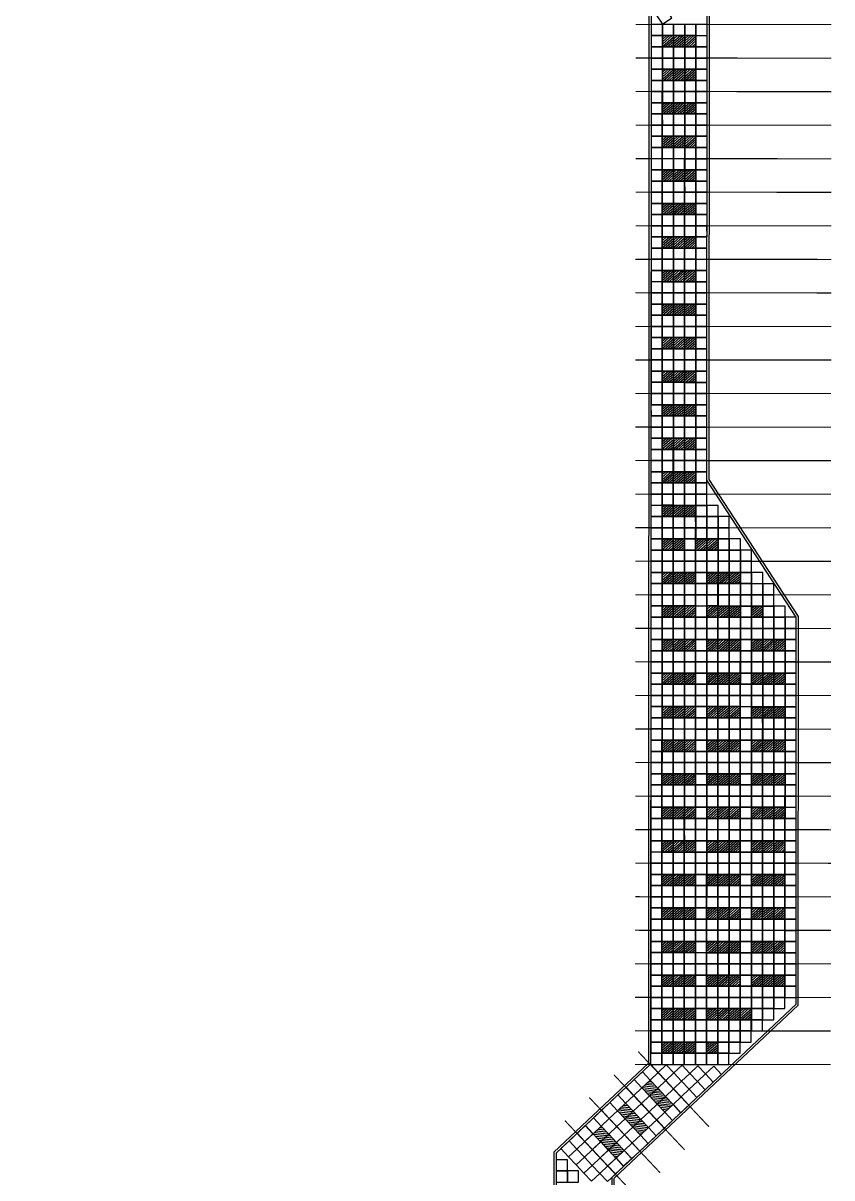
# Model space of a CAD drawing. Extents: x 833816 to 4746262, y -3629782 to -1973088.
# Drawn here: x 1983031 to 2019189, y -2590712 to -2539079 of the extents above; entities that cross this region are included whole.
import ezdxf

# ---------------------------------------------------------------- set-up
doc = ezdxf.new("R2010")
doc.units = 0
doc.header["$LTSCALE"] = 1000
doc.header["$MEASUREMENT"] = 0
doc.layers.add('W-FLOAT_BOWL浮筒', color=253, linetype='Continuous')

# ---------------------------------------------------------------- blocks, each defined once
blk = doc.blocks.new('浮筒')
at = {"layer": 'W-FLOAT_BOWL浮筒'}
blk.add_lwpolyline([(-230, -268), (268, -230), (230, 268), (-268, 230)], close=True, dxfattribs=at)
blk = doc.blocks.new('*U192')
at = {"color": 2, "const_width": 50}
blk.add_lwpolyline([(-4375, 0), (4375, 0)], dxfattribs=at)
blk = doc.blocks.new('*U193')
at = {"color": 0, "linetype": 'ByBlock', "lineweight": -2, "transparency": 16777216}
for p in [(0, 0), (0, -1500), (0, -3000), (0, -4500), (0, -6000), (0, -7500), (0, -9000), (0, -10500), (0, -12000), (0, -13500), (0, -15000), (0, -16500), (0, -18000), (0, -19500), (0, -21000), (0, -22500), (0, -24000), (0, -25500), (0, -27000), (0, -28500), (0, -30000), (0, -31500), (0, -33000), (0, -34500), (0, -36000), (0, -37500), (0, -39000), (0, -40500), (0, -42000), (0, -43500), (0, -45000), (0, -46500)]:
    blk.add_blockref('*U192', p, dxfattribs=at)
blk = doc.blocks.new('空格子')
at = {"layer": 'W-FLOAT_BOWL浮筒'}
h = blk.add_hatch(dxfattribs=at)
h.set_pattern_fill('ANSI31', color=256, scale=50)
h.set_pattern_definition([(45, (0, 0), (-56.127, 56.127), [])])
h.paths.add_polyline_path([(219, 263), (-280, 225), (-242, -274), (256, -236)])
blk.add_lwpolyline([(-242, -274), (256, -236), (219, 263), (-280, 225)], close=True, dxfattribs=at)
blk = doc.blocks.new('*U188')
at = {"color": 2, "const_width": 50}
blk.add_lwpolyline([(-2309, 0), (2309, 0)], dxfattribs=at)
blk = doc.blocks.new('*U189')
at = {"color": 0, "linetype": 'ByBlock', "lineweight": -2, "transparency": 16777216}
for p in [(0, 0), (0, -1500), (0, -3000), (0, -4500)]:
    blk.add_blockref('*U188', p, dxfattribs=at)

msp = doc.modelspace()

# ---------------------------------------------------------------- linework, layer by layer
at = {"color": 5}
for points in [[(2011010.4, -2538408.2), (2010986.1, -2585582.8), (2006762.3, -2589558.6), (2006760.6, -2628329.1), (1995564.9, -2655212.7), (1997554.1, -2675761.1), (1983030.9, -2685977.6), (1992105.5, -2698905.5), (1997215, -2695313.4), (2011153.2, -2695313.4), (2011153.2, -2692613.4), (1998319, -2692613.4), (1991699.9, -2683180.5), (2000394.2, -2677064.4), (1998323.4, -2655611.8), (2009461, -2628923.9), (2009462.2, -2590725.1), (2017687.4, -2582983.1), (2017696.4, -2565614), (2013699.6, -2559492.3), (2013710.8, -2537581.6)], [(2011053.2, -2692713.4), (1998267, -2692713.4), (1991560.7, -2683156.1), (2000289.1, -2677016.1), (1998221.5, -2655596.5), (2009361, -2628903.8), (2009362.2, -2590681.9), (2017587.5, -2582939.8), (2017596.4, -2565643.7), (2013599.5, -2559522.1), (2013610.8, -2537612.3)], [(2011110.4, -2538377.6), (2011086.1, -2585626.1), (2006862.3, -2589601.8), (2006860.6, -2628349.1), (1995666.8, -2655228), (1997659.3, -2675809.4), (1983170.1, -2686001.9), (1992129.9, -2698766.2), (1997183.3, -2695213.4), (2011053.2, -2695213.4), (2011053.2, -2692713.4)]]:
    msp.add_lwpolyline(points, dxfattribs=at)

# ---------------------------------------------------------------- block references
for name, p, rotation in [('*U193', (2014788.8, -2539142.4), 359.9704622717815), ('空格子', (2011871.9, -2539886.1), 355.6428745828316), ('空格子', (2012371.9, -2539886.3), 355.6428745828316), ('空格子', (2012871.9, -2539886.6), 355.6428745828316), ('空格子', (2011871.1, -2541386.1), 355.6428745828316), ('空格子', (2012371.1, -2541386.3), 355.6428745828316), ('空格子', (2012871.1, -2541386.6), 355.6428745828316), ('空格子', (2011870.3, -2542886.1), 355.6428745828316), ('空格子', (2012370.3, -2542886.3), 355.6428745828316), ('空格子', (2012870.3, -2542886.6), 355.6428745828316), ('空格子', (2011869.6, -2544386.1), 355.6428745828316), ('空格子', (2012369.6, -2544386.3), 355.6428745828316), ('空格子', (2012869.6, -2544386.6), 355.6428745828316), ('空格子', (2011868.8, -2545886.1), 355.6428745828316), ('空格子', (2012368.8, -2545886.3), 355.6428745828316), ('空格子', (2012868.8, -2545886.6), 355.6428745828316), ('空格子', (2011868, -2547386.1), 355.6428745828316), ('空格子', (2012368, -2547386.3), 355.6428745828316), ('空格子', (2012868, -2547386.6), 355.6428745828316), ('空格子', (2011867.2, -2548886.1), 355.6428745828316), ('空格子', (2012367.2, -2548886.3), 355.6428745828316), ('空格子', (2012867.2, -2548886.6), 355.6428745828316), ('空格子', (2011866.5, -2550386.1), 355.6428745828316), ('空格子', (2012366.5, -2550386.3), 355.6428745828316), ('空格子', (2012866.5, -2550386.6), 355.6428745828316), ('空格子', (2011865.7, -2551886.1), 355.6428745828316), ('空格子', (2012365.7, -2551886.3), 355.6428745828316), ('空格子', (2012865.7, -2551886.6), 355.6428745828316), ('空格子', (2011864.9, -2553386.1), 355.6428745828316), ('空格子', (2012364.9, -2553386.3), 355.6428745828316), ('空格子', (2012864.9, -2553386.6), 355.6428745828316), ('空格子', (2011864.1, -2554886.1), 355.6428745828316), ('空格子', (2012364.1, -2554886.3), 355.6428745828316), ('空格子', (2012864.1, -2554886.6), 355.6428745828316), ('空格子', (2011863.4, -2556386.1), 355.6428745828316), ('空格子', (2012363.4, -2556386.3), 355.6428745828316), ('空格子', (2012863.4, -2556386.6), 355.6428745828316), ('空格子', (2011862.6, -2557886.1), 355.6428745828316), ('空格子', (2012362.6, -2557886.3), 355.6428745828316), ('空格子', (2012862.6, -2557886.6), 355.6428745828316), ('空格子', (2011861.8, -2559386.1), 355.6428745828316), ('空格子', (2012361.8, -2559386.3), 355.6428745828316), ('空格子', (2012861.8, -2559386.6), 355.6428745828316), ('空格子', (2011861, -2560886.1), 355.6428745828316), ('空格子', (2012361, -2560886.3), 355.6428745828316), ('空格子', (2012861, -2560886.6), 355.6428745828316), ('空格子', (2011860.3, -2562386.1), 355.6428745828317), ('空格子', (2012360.3, -2562386.3), 355.6428745828317), ('空格子', (2013360.3, -2562386.8), 355.6428745828317), ('空格子', (2013860.3, -2562387.1), 355.6428745828317), ('空格子', (2011859.5, -2563886.1), 355.6428745828317), ('空格子', (2012359.5, -2563886.3), 355.6428745828317), ('空格子', (2012859.5, -2563886.6), 355.6428745828317), ('空格子', (2013859.5, -2563887.1), 355.6428745828317), ('空格子', (2014359.5, -2563887.4), 355.6428745828317), ('空格子', (2014859.5, -2563887.6), 355.6428745828317), ('空格子', (2011858.7, -2565386.1), 355.6428745828317), ('空格子', (2012358.7, -2565386.3), 355.6428745828317), ('空格子', (2012858.7, -2565386.6), 355.6428745828317), ('空格子', (2013858.7, -2565387.1), 355.6428745828317), ('空格子', (2014358.7, -2565387.4), 355.6428745828317), ('空格子', (2014858.7, -2565387.6), 355.6428745828317), ('空格子', (2015858.7, -2565388.1), 355.6428745828317), ('空格子', (2011858, -2566886.1), 355.6428745828317), ('空格子', (2012358, -2566886.3), 355.6428745828317), ('空格子', (2012858, -2566886.6), 355.6428745828317), ('空格子', (2013858, -2566887.1), 355.6428745828317), ('空格子', (2014358, -2566887.4), 355.6428745828317), ('空格子', (2014858, -2566887.6), 355.6428745828317), ('空格子', (2015858, -2566888.1), 355.6428745828317), ('空格子', (2016358, -2566888.4), 355.6428745828317), ('空格子', (2016858, -2566888.6), 355.6428745828317), ('空格子', (2011857.2, -2568386.1), 355.6428745828317), ('空格子', (2012357.2, -2568386.3), 355.6428745828317), ('空格子', (2012857.2, -2568386.6), 355.6428745828317), ('空格子', (2013857.2, -2568387.1), 355.6428745828317), ('空格子', (2014357.2, -2568387.4), 355.6428745828317), ('空格子', (2014857.2, -2568387.6), 355.6428745828317), ('空格子', (2015857.2, -2568388.1), 355.6428745828317), ('空格子', (2016357.2, -2568388.4), 355.6428745828317), ('空格子', (2016857.2, -2568388.6), 355.6428745828317), ('空格子', (2011856.4, -2569886.1), 355.6428745828317), ('空格子', (2012356.4, -2569886.3), 355.6428745828317), ('空格子', (2012856.4, -2569886.6), 355.6428745828317), ('空格子', (2013856.4, -2569887.1), 355.6428745828317), ('空格子', (2014356.4, -2569887.3), 355.6428745828317), ('空格子', (2014856.4, -2569887.6), 355.6428745828317), ('空格子', (2015856.4, -2569888.1), 355.6428745828317), ('空格子', (2016356.4, -2569888.4), 355.6428745828317), ('空格子', (2016856.4, -2569888.6), 355.6428745828317), ('空格子', (2011855.6, -2571386.1), 355.6428745828317), ('空格子', (2012355.6, -2571386.3), 355.6428745828317), ('空格子', (2012855.6, -2571386.6), 355.6428745828317), ('空格子', (2013855.6, -2571387.1), 355.6428745828317), ('空格子', (2014355.6, -2571387.3), 355.6428745828317), ('空格子', (2014855.6, -2571387.6), 355.6428745828317), ('空格子', (2015855.6, -2571388.1), 355.6428745828317), ('空格子', (2016355.6, -2571388.4), 355.6428745828317), ('空格子', (2016855.6, -2571388.6), 355.6428745828317), ('空格子', (2011854.9, -2572886.1), 355.6428745828317), ('空格子', (2012354.9, -2572886.3), 355.6428745828317), ('空格子', (2012854.9, -2572886.6), 355.6428745828317), ('空格子', (2013854.9, -2572887.1), 355.6428745828317), ('空格子', (2014354.9, -2572887.3), 355.6428745828317), ('空格子', (2014854.9, -2572887.6), 355.6428745828317), ('空格子', (2015854.9, -2572888.1), 355.6428745828317), ('空格子', (2016354.9, -2572888.4), 355.6428745828317), ('空格子', (2016854.9, -2572888.6), 355.6428745828317), ('空格子', (2011854.1, -2574386.1), 355.6428745828317), ('空格子', (2012354.1, -2574386.3), 355.6428745828317), ('空格子', (2012854.1, -2574386.6), 355.6428745828317), ('空格子', (2013854.1, -2574387.1), 355.6428745828317), ('空格子', (2014354.1, -2574387.3), 355.6428745828317), ('空格子', (2014854.1, -2574387.6), 355.6428745828317), ('空格子', (2015854.1, -2574388.1), 355.6428745828317), ('空格子', (2016354.1, -2574388.4), 355.6428745828317), ('空格子', (2016854.1, -2574388.6), 355.6428745828317), ('空格子', (2011853.3, -2575886.1), 355.6428745828317), ('空格子', (2012353.3, -2575886.3), 355.6428745828317), ('空格子', (2012853.3, -2575886.6), 355.6428745828317), ('空格子', (2013853.3, -2575887.1), 355.6428745828317), ('空格子', (2014353.3, -2575887.3), 355.6428745828317), ('空格子', (2014853.3, -2575887.6), 355.6428745828317), ('空格子', (2015853.3, -2575888.1), 355.6428745828317), ('空格子', (2016353.3, -2575888.4), 355.6428745828317), ('空格子', (2016853.3, -2575888.6), 355.6428745828317), ('空格子', (2011852.5, -2577386.1), 355.6428745828317), ('空格子', (2012352.5, -2577386.3), 355.6428745828317), ('空格子', (2012852.5, -2577386.6), 355.6428745828317), ('空格子', (2013852.5, -2577387.1), 355.6428745828317), ('空格子', (2014352.5, -2577387.3), 355.6428745828317), ('空格子', (2014852.5, -2577387.6), 355.6428745828317), ('空格子', (2015852.5, -2577388.1), 355.6428745828317), ('空格子', (2016352.5, -2577388.4), 355.6428745828317), ('空格子', (2016852.5, -2577388.6), 355.6428745828317), ('空格子', (2011851.8, -2578886.1), 355.6428745828317), ('空格子', (2012351.8, -2578886.3), 355.6428745828317), ('空格子', (2012851.8, -2578886.6), 355.6428745828317), ('空格子', (2013851.8, -2578887.1), 355.6428745828317), ('空格子', (2014351.8, -2578887.3), 355.6428745828317), ('空格子', (2014851.8, -2578887.6), 355.6428745828317), ('空格子', (2015851.8, -2578888.1), 355.6428745828317), ('空格子', (2016351.8, -2578888.4), 355.6428745828317), ('空格子', (2016851.8, -2578888.6), 355.6428745828317), ('空格子', (2011851, -2580386.1), 355.6428745828317), ('空格子', (2012351, -2580386.3), 355.6428745828317), ('空格子', (2012851, -2580386.6), 355.6428745828317), ('空格子', (2013851, -2580387.1), 355.6428745828317), ('空格子', (2014351, -2580387.3), 355.6428745828317), ('空格子', (2014851, -2580387.6), 355.6428745828317), ('空格子', (2015851, -2580388.1), 355.6428745828317), ('空格子', (2016351, -2580388.4), 355.6428745828317), ('空格子', (2016851, -2580388.6), 355.6428745828317), ('空格子', (2011850.2, -2581886.1), 355.6428745828317), ('空格子', (2012350.2, -2581886.3), 355.6428745828317), ('空格子', (2012850.2, -2581886.6), 355.6428745828317), ('空格子', (2013850.2, -2581887.1), 355.6428745828317), ('空格子', (2014350.2, -2581887.3), 355.6428745828317), ('空格子', (2014850.2, -2581887.6), 355.6428745828317), ('空格子', (2015850.2, -2581888.1), 355.6428745828317), ('空格子', (2016350.2, -2581888.4), 355.6428745828317), ('空格子', (2016850.2, -2581888.6), 355.6428745828317), ('空格子', (2011849.4, -2583386.3), 355.6428745828316), ('空格子', (2012349.4, -2583386.6), 355.6428745828316), ('空格子', (2012849.4, -2583386.8), 355.6428745828316), ('空格子', (2013849.4, -2583386.8), 355.6428745828316), ('空格子', (2014349.4, -2583387.1), 355.6428745828316), ('空格子', (2014849.5, -2583383.3), 355.6428745828316), ('空格子', (2015349.4, -2583387.9), 355.6428745828316), ('空格子', (2011848.7, -2584886.1), 355.6428745828317), ('空格子', (2012348.7, -2584886.3), 355.6428745828316), ('空格子', (2012848.7, -2584886.6), 355.6428745828316), ('空格子', (2013848.7, -2584887.1), 355.6428745828317), ('*U189', (2012112.4, -2586746.8), 313.2668024039084), ('空格子', (2011058.4, -2586698.9), 308.9392147150865), ('空格子', (2011401.1, -2587062.9), 308.9392147150865), ('空格子', (2011743.8, -2587427), 308.9392147150865), ('空格子', (2009966.2, -2587727), 308.9392147150865), ('空格子', (2010308.9, -2588091), 308.9392147150865), ('空格子', (2010651.6, -2588455.1), 308.9392147150865), ('空格子', (2008873.9, -2588755.1), 308.9392147150865), ('空格子', (2009216.6, -2589119.1), 308.9392147150865), ('空格子', (2009559.3, -2589483.2), 308.9392147150865)]:
    msp.add_blockref(name, p, dxfattribs=dict(rotation=rotation))
at = {"layer": 'W-FLOAT_BOWL浮筒'}
for p, rotation in [((2011683.9, -2538779.4), 29.74019122836926), ((2011359.9, -2539390.5), 355.6428745829285), ((2011859.9, -2539390.7), 355.6428745829285), ((2012359.9, -2539391), 355.6428745829285), ((2012859.9, -2539391.3), 355.6428745829285), ((2013359.9, -2539391.5), 355.6428745829285), ((2011359.7, -2539890.5), 355.6428745829285), ((2013359.7, -2539891.5), 355.6428745829285), ((2011359.4, -2540390.5), 355.6428745829285), ((2011859.4, -2540390.7), 355.6428745829285), ((2012359.4, -2540391), 355.6428745829285), ((2012859.4, -2540391.3), 355.6428745829285), ((2013359.4, -2540391.5), 355.6428745829285), ((2011359.1, -2540890.5), 355.6428745829285), ((2011859.1, -2540890.7), 355.6428745829285), ((2012359.1, -2540891), 355.6428745829285), ((2012859.1, -2540891.3), 355.6428745829285), ((2013359.1, -2540891.5), 355.6428745829285), ((2011358.9, -2541390.5), 355.6428745829285), ((2013358.9, -2541391.5), 355.6428745829285), ((2011358.6, -2541890.5), 355.6428745829285), ((2011858.6, -2541890.7), 355.6428745829285), ((2012358.6, -2541891), 355.6428745829285), ((2012858.6, -2541891.3), 355.6428745829285), ((2013358.6, -2541891.5), 355.6428745829285), ((2011358.4, -2542390.5), 355.6428745829285), ((2011858.4, -2542390.7), 355.6428745829285), ((2012358.4, -2542391), 355.6428745829285), ((2012858.4, -2542391.3), 355.6428745829285), ((2013358.4, -2542391.5), 355.6428745829285), ((2011358.1, -2542890.5), 355.6428745829285), ((2013358.1, -2542891.5), 355.6428745829285), ((2011357.9, -2543390.5), 355.6428745829285), ((2011857.9, -2543390.7), 355.6428745829285), ((2012357.9, -2543391), 355.6428745829285), ((2012857.9, -2543391.3), 355.6428745829285), ((2013357.9, -2543391.5), 355.6428745829285), ((2011357.6, -2543890.5), 355.6428745829285), ((2011857.6, -2543890.7), 355.6428745829285), ((2012357.6, -2543891), 355.6428745829285), ((2012857.6, -2543891.3), 355.6428745829285), ((2013357.6, -2543891.5), 355.6428745829285), ((2011357.3, -2544390.5), 355.6428745829285), ((2013357.3, -2544391.5), 355.6428745829285), ((2011357.1, -2544890.5), 355.6428745829285), ((2011857.1, -2544890.7), 355.6428745829285), ((2012357.1, -2544891), 355.6428745829285), ((2012857.1, -2544891.3), 355.6428745829285), ((2013357.1, -2544891.5), 355.6428745829285), ((2011356.8, -2545390.5), 355.6428745829285), ((2011856.8, -2545390.7), 355.6428745829285), ((2012356.8, -2545391), 355.6428745829285), ((2012856.8, -2545391.3), 355.6428745829285), ((2013356.8, -2545391.5), 355.6428745829285), ((2011356.6, -2545890.5), 355.6428745829285), ((2013356.6, -2545891.5), 355.6428745829285), ((2011356.3, -2546390.5), 355.6428745829285), ((2011856.3, -2546390.7), 355.6428745829285), ((2012356.3, -2546391), 355.6428745829285), ((2012856.3, -2546391.3), 355.6428745829285), ((2013356.3, -2546391.5), 355.6428745829285), ((2011356, -2546890.5), 355.6428745829285), ((2011856, -2546890.7), 355.6428745829285), ((2012356, -2546891), 355.6428745829285), ((2012856, -2546891.3), 355.6428745829285), ((2013356, -2546891.5), 355.6428745829285), ((2011355.8, -2547390.5), 355.6428745829285), ((2013355.8, -2547391.5), 355.6428745829285), ((2011355.5, -2547890.5), 355.6428745829285), ((2011855.5, -2547890.7), 355.6428745829285), ((2012355.5, -2547891), 355.6428745829285), ((2012855.5, -2547891.3), 355.6428745829285), ((2013355.5, -2547891.5), 355.6428745829285), ((2011355.3, -2548390.5), 355.6428745829285), ((2011855.3, -2548390.7), 355.6428745829285), ((2012355.3, -2548391), 355.6428745829285), ((2012855.3, -2548391.3), 355.6428745829285), ((2013355.3, -2548391.5), 355.6428745829285), ((2011354.8, -2549390.5), 355.6428745829285), ((2011355, -2548890.5), 355.6428745829285), ((2011854.8, -2549390.7), 355.6428745829285), ((2012354.8, -2549391), 355.6428745829285), ((2012854.8, -2549391.3), 355.6428745829285), ((2013354.8, -2549391.5), 355.6428745829285), ((2013355, -2548891.5), 355.6428745829285), ((2011354.5, -2549890.5), 355.6428745829285), ((2011854.5, -2549890.7), 355.6428745829285), ((2012354.5, -2549891), 355.6428745829285), ((2012854.5, -2549891.3), 355.6428745829285), ((2013354.5, -2549891.5), 355.6428745829285), ((2011354.2, -2550390.5), 355.6428745829285), ((2013354.2, -2550391.5), 355.6428745829285), ((2011354, -2550890.5), 355.6428745829285), ((2011854, -2550890.7), 355.6428745829285), ((2012354, -2550891), 355.6428745829285), ((2012854, -2550891.3), 355.6428745829285), ((2013354, -2550891.5), 355.6428745829285), ((2011353.7, -2551390.5), 355.6428745829285), ((2011853.7, -2551390.7), 355.6428745829285), ((2012353.7, -2551391), 355.6428745829285), ((2012853.7, -2551391.3), 355.6428745829285), ((2013353.7, -2551391.5), 355.6428745829285), ((2011353.5, -2551890.5), 355.6428745829285), ((2013353.5, -2551891.5), 355.6428745829285), ((2011353.2, -2552390.5), 355.6428745829285), ((2011853.2, -2552390.7), 355.6428745829285), ((2012353.2, -2552391), 355.6428745829285), ((2012853.2, -2552391.3), 355.6428745829285), ((2013353.2, -2552391.5), 355.6428745829285), ((2011353, -2552890.5), 355.6428745829285), ((2011853, -2552890.7), 355.6428745829285), ((2012353, -2552891), 355.6428745829285), ((2012853, -2552891.3), 355.6428745829285), ((2013353, -2552891.5), 355.6428745829285), ((2011352.7, -2553390.5), 355.6428745829285), ((2013352.7, -2553391.5), 355.6428745829285), ((2011352.4, -2553890.5), 355.6428745829285), ((2011852.4, -2553890.7), 355.6428745829285), ((2012352.4, -2553891), 355.6428745829285), ((2012852.4, -2553891.3), 355.6428745829285), ((2013352.4, -2553891.5), 355.6428745829285), ((2011352.2, -2554390.5), 355.6428745829285), ((2011852.2, -2554390.7), 355.6428745829285), ((2012352.2, -2554391), 355.6428745829285), ((2012852.2, -2554391.3), 355.6428745829285), ((2013352.2, -2554391.5), 355.6428745829285), ((2011351.9, -2554890.5), 355.6428745829285), ((2013351.9, -2554891.5), 355.6428745829285), ((2011351.7, -2555390.5), 355.6428745829285), ((2011851.7, -2555390.7), 355.6428745829285), ((2012351.7, -2555391), 355.6428745829285), ((2012851.7, -2555391.3), 355.6428745829285), ((2013351.7, -2555391.5), 355.6428745829285), ((2011351.4, -2555890.5), 355.6428745829285), ((2011851.4, -2555890.7), 355.6428745829285), ((2012351.4, -2555891), 355.6428745829285), ((2012851.4, -2555891.3), 355.6428745829285), ((2013351.4, -2555891.5), 355.6428745829285), ((2011351.2, -2556390.5), 355.6428745829285), ((2013351.2, -2556391.5), 355.6428745829285), ((2011350.9, -2556890.5), 355.6428745829285), ((2011850.9, -2556890.7), 355.6428745829285), ((2012350.9, -2556891), 355.6428745829285), ((2012850.9, -2556891.3), 355.6428745829285), ((2013350.9, -2556891.5), 355.6428745829285), ((2011350.6, -2557390.5), 355.6428745829285), ((2011850.6, -2557390.7), 355.6428745829285), ((2012350.6, -2557391), 355.6428745829285), ((2012850.6, -2557391.3), 355.6428745829285), ((2013350.6, -2557391.5), 355.6428745829285), ((2011350.4, -2557890.5), 355.6428745829285), ((2013350.4, -2557891.5), 355.6428745829285), ((2011350.1, -2558390.5), 355.6428745829285), ((2011850.1, -2558390.7), 355.6428745829285), ((2012350.1, -2558391), 355.6428745829285), ((2012850.1, -2558391.3), 355.6428745829285), ((2013350.1, -2558391.5), 355.6428745829285), ((2011349.9, -2558890.5), 355.6428745829285), ((2011849.9, -2558890.7), 355.6428745829285), ((2012349.9, -2558891), 355.6428745829285), ((2012849.9, -2558891.3), 355.6428745829285), ((2013349.9, -2558891.5), 355.6428745829285), ((2011349.6, -2559390.5), 355.6428745829285), ((2013349.6, -2559391.5), 355.6428745829285), ((2011349.3, -2559890.5), 355.6428745829285), ((2011849.3, -2559890.7), 355.6428745829285), ((2012349.3, -2559891), 355.6428745829285), ((2012849.3, -2559891.3), 355.6428745829285), ((2013349.3, -2559891.5), 355.6428745829285), ((2011349.1, -2560390.5), 355.6428745829285), ((2011849.1, -2560390.7), 355.6428745829285), ((2012349.1, -2560391), 355.6428745829285), ((2012849.1, -2560391.3), 355.6428745829285), ((2013349.1, -2560391.5), 355.6428745829285), ((2011348.8, -2560890.5), 355.6428745829285), ((2013348.8, -2560891.5), 355.6428745829285), ((2013848.6, -2560891.8), 355.6428745829285), ((2011348.6, -2561390.5), 355.6428745829285), ((2011848.6, -2561390.7), 355.6428745829285), ((2012348.6, -2561391), 355.6428745829285), ((2012848.6, -2561391.3), 355.6428745829285), ((2013348.6, -2561391.5), 355.6428745829285), ((2013848.6, -2561391.8), 355.6428745829285), ((2014348.6, -2561392), 355.6428745829285), ((2011348.3, -2561890.5), 355.6428745829285), ((2011848.3, -2561890.7), 355.6428745829285), ((2012348.3, -2561891), 355.6428745829285), ((2012848.3, -2561891.3), 355.6428745829285), ((2013348.3, -2561891.5), 355.6428745829285), ((2013848.3, -2561891.8), 355.6428745829285), ((2014348.3, -2561892), 355.6428745829285), ((2011348.1, -2562390.5), 355.6428745829285), ((2012848.1, -2562391.3), 355.6428745829285), ((2014348.1, -2562392), 355.6428745829285), ((2014848.1, -2562392.3), 355.6428745829285), ((2011347.8, -2562890.5), 355.6428745829285), ((2011847.8, -2562890.7), 355.6428745829285), ((2012347.8, -2562891), 355.6428745829285), ((2012847.8, -2562891.3), 355.6428745829285), ((2013347.8, -2562891.5), 355.6428745829285), ((2013847.8, -2562891.8), 355.6428745829285), ((2014347.8, -2562892), 355.6428745829285), ((2014847.8, -2562892.3), 355.6428745829285), ((2015347.8, -2562892.5), 355.6428745829285), ((2011347.5, -2563390.5), 355.6428745829285), ((2011847.5, -2563390.7), 355.6428745829285), ((2012347.5, -2563391), 355.6428745829285), ((2012847.5, -2563391.3), 355.6428745829285), ((2013347.5, -2563391.5), 355.6428745829285), ((2013847.5, -2563391.8), 355.6428745829285), ((2014347.5, -2563392), 355.6428745829285), ((2014847.5, -2563392.4), 355.6428745829285), ((2015347.5, -2563392.5), 355.6428745829285), ((2011347.3, -2563890.5), 355.6428745829285), ((2013347.3, -2563891.5), 355.6428745829285), ((2015347.3, -2563892.5), 355.6428745829285), ((2015847.3, -2563892.8), 355.6428745829285), ((2011347, -2564390.5), 355.6428745829285), ((2011847, -2564390.7), 355.6428745829285), ((2012347, -2564391), 355.6428745829285), ((2012847, -2564391.3), 355.6428745829285), ((2013347, -2564391.5), 355.6428745829285), ((2013847, -2564391.8), 355.6428745829285), ((2014347, -2564392), 355.6428745829285), ((2014847, -2564392.4), 355.6428745829285), ((2015347, -2564392.5), 355.6428745829285), ((2015847, -2564392.8), 355.6428745829285), ((2016347, -2564393.1), 355.6428745829285), ((2011346.5, -2565390.5), 355.6428745829285), ((2011346.8, -2564890.5), 355.6428745829285), ((2011846.8, -2564890.7), 355.6428745829285), ((2012346.8, -2564891), 355.6428745829285), ((2012846.8, -2564891.3), 355.6428745829285), ((2013346.5, -2565391.5), 355.6428745829285), ((2013346.8, -2564891.5), 355.6428745829285), ((2013846.8, -2564891.8), 355.6428745829285), ((2014346.8, -2564892), 355.6428745829285), ((2014846.8, -2564892.4), 355.6428745829285), ((2015346.5, -2565392.5), 355.6428745829285), ((2015346.8, -2564892.5), 355.6428745829285), ((2015846.8, -2564892.9), 355.6428745829285), ((2016346.5, -2565392.8), 355.6428745829285), ((2016346.8, -2564893.1), 355.6428745829285), ((2016846.5, -2565393.3), 355.6428745829285), ((2011346.3, -2565890.5), 355.6428745829285), ((2011846.3, -2565890.7), 355.6428745829285), ((2012346.3, -2565891), 355.6428745829285), ((2012846.3, -2565891.3), 355.6428745829285), ((2013346.3, -2565891.5), 355.6428745829285), ((2013846.3, -2565891.8), 355.6428745829285), ((2014346.3, -2565892), 355.6428745829285), ((2014846.3, -2565892.4), 355.6428745829285), ((2015346.3, -2565892.5), 355.6428745829285), ((2015846.3, -2565892.9), 355.6428745829285), ((2016346.3, -2565892.8), 355.6428745829285), ((2016846.3, -2565893.3), 355.6428745829285), ((2017346.3, -2565893.6), 355.6428745829285), ((2011346, -2566390.5), 355.6428745829285), ((2011846, -2566390.7), 355.6428745829285), ((2012346, -2566391), 355.6428745829285), ((2012846, -2566391.3), 355.6428745829285), ((2013346, -2566391.5), 355.6428745829285), ((2013846, -2566391.8), 355.6428745829285), ((2014346, -2566392), 355.6428745829285), ((2014846, -2566392.4), 355.6428745829285), ((2015346, -2566392.5), 355.6428745829285), ((2015846, -2566392.9), 355.6428745829285), ((2016346, -2566393.1), 355.6428745829285), ((2016846, -2566393.3), 355.6428745829285), ((2017346, -2566393.6), 355.6428745829285), ((2011345.7, -2566890.5), 355.6428745829285), ((2013345.7, -2566891.5), 355.6428745829285), ((2015345.7, -2566892.5), 355.6428745829285), ((2017345.7, -2566893.6), 355.6428745829285), ((2011345.5, -2567390.5), 355.6428745829285), ((2011845.5, -2567390.7), 355.6428745829285), ((2012345.5, -2567391), 355.6428745829285), ((2012845.5, -2567391.3), 355.6428745829285), ((2013345.5, -2567391.5), 355.6428745829285), ((2013845.5, -2567391.8), 355.6428745829285), ((2014345.5, -2567392), 355.6428745829285), ((2014845.5, -2567392.4), 355.6428745829285), ((2015345.5, -2567392.5), 355.6428745829285), ((2015845.5, -2567392.9), 355.6428745829285), ((2016345.5, -2567392.8), 355.6428745829285), ((2016845.5, -2567393.1), 355.6428745829285), ((2017345.5, -2567393.6), 355.6428745829285), ((2011345.2, -2567890.5), 355.6428745829285), ((2011845.2, -2567890.7), 355.6428745829285), ((2012345.2, -2567891), 355.6428745829285), ((2012845.2, -2567891.3), 355.6428745829285), ((2013345.2, -2567891.5), 355.6428745829285), ((2013845.2, -2567891.8), 355.6428745829285), ((2014345.2, -2567892), 355.6428745829285), ((2014845.2, -2567892.4), 355.6428745829285), ((2015345.2, -2567892.5), 355.6428745829285), ((2015845.2, -2567892.9), 355.6428745829285), ((2016345.2, -2567893.1), 355.6428745829285), ((2016845.2, -2567893.3), 355.6428745829285), ((2017345.2, -2567893.6), 355.6428745829285), ((2011345, -2568390.5), 355.6428745829285), ((2013345, -2568391.5), 355.6428745829285), ((2015345, -2568392.5), 355.6428745829285), ((2017345, -2568393.6), 355.6428745829285), ((2011344.7, -2568890.5), 355.6428745829285), ((2011844.7, -2568890.7), 355.6428745829285), ((2012344.7, -2568891), 355.6428745829285), ((2012844.7, -2568891.3), 355.6428745829285), ((2013344.7, -2568891.5), 355.6428745829285), ((2013844.7, -2568891.8), 355.6428745829285), ((2014344.7, -2568892), 355.6428745829285), ((2014844.7, -2568892.4), 355.6428745829285), ((2015344.7, -2568892.5), 355.6428745829285), ((2015844.7, -2568892.9), 355.6428745829285), ((2016344.7, -2568892.8), 355.6428745829285), ((2016844.7, -2568893.1), 355.6428745829285), ((2017344.7, -2568893.6), 355.6428745829285), ((2011344.4, -2569390.5), 355.6428745829285), ((2011844.4, -2569390.7), 355.6428745829285), ((2012344.4, -2569391), 355.6428745829285), ((2012844.4, -2569391.3), 355.6428745829285), ((2013344.4, -2569391.5), 355.6428745829285), ((2013844.4, -2569391.8), 355.6428745829285), ((2014344.4, -2569392), 355.6428745829285), ((2014844.4, -2569392.4), 355.6428745829285), ((2015344.4, -2569392.5), 355.6428745829285), ((2015844.4, -2569392.9), 355.6428745829285), ((2016344.4, -2569393.1), 355.6428745829285), ((2016844.4, -2569393.3), 355.6428745829285), ((2017344.4, -2569393.6), 355.6428745829285), ((2011344.2, -2569890.5), 355.6428745829285), ((2013344.2, -2569891.5), 355.6428745829285), ((2015344.2, -2569892.5), 355.6428745829285), ((2017344.2, -2569893.6), 355.6428745829285), ((2011343.9, -2570390.5), 355.6428745829285), ((2011843.9, -2570390.7), 355.6428745829285), ((2012343.9, -2570391), 355.6428745829285), ((2012843.9, -2570391.3), 355.6428745829285), ((2013343.9, -2570391.5), 355.6428745829285), ((2013843.9, -2570391.8), 355.6428745829285), ((2014343.9, -2570392), 355.6428745829285), ((2014843.9, -2570392.4), 355.6428745829285), ((2015343.9, -2570392.5), 355.6428745829285), ((2015843.9, -2570392.9), 355.6428745829285), ((2016343.9, -2570392.8), 355.6428745829285), ((2016843.9, -2570393.1), 355.6428745829285), ((2017343.9, -2570393.6), 355.6428745829285), ((2011343.7, -2570890.5), 355.6428745829285), ((2011843.7, -2570890.7), 355.6428745829285), ((2012343.7, -2570891), 355.6428745829285), ((2012843.7, -2570891.3), 355.6428745829285), ((2013343.7, -2570891.5), 355.6428745829285), ((2013843.7, -2570891.8), 355.6428745829285), ((2014343.7, -2570892), 355.6428745829285), ((2014843.7, -2570892.4), 355.6428745829285), ((2015343.7, -2570892.5), 355.6428745829285), ((2015843.7, -2570892.9), 355.6428745829285), ((2016343.7, -2570893.1), 355.6428745829285), ((2016843.7, -2570893.3), 355.6428745829285), ((2017343.7, -2570893.6), 355.6428745829285), ((2011343.4, -2571390.5), 355.6428745829285), ((2013343.4, -2571391.5), 355.6428745829285), ((2015343.4, -2571392.5), 355.6428745829285), ((2017343.4, -2571393.6), 355.6428745829285), ((2011343.2, -2571890.5), 355.6428745829285), ((2011843.2, -2571890.7), 355.6428745829285), ((2012343.2, -2571891), 355.6428745829285), ((2012843.2, -2571891.3), 355.6428745829285), ((2013343.2, -2571891.5), 355.6428745829285), ((2013843.2, -2571891.8), 355.6428745829285), ((2014343.2, -2571892), 355.6428745829285), ((2014843.2, -2571892.4), 355.6428745829285), ((2015343.2, -2571892.5), 355.6428745829285), ((2015843.2, -2571892.9), 355.6428745829285), ((2016343.2, -2571892.8), 355.6428745829285), ((2016843.2, -2571893.1), 355.6428745829285), ((2017343.2, -2571893.6), 355.6428745829285), ((2011342.9, -2572390.5), 355.6428745829285), ((2011842.9, -2572390.7), 355.6428745829285), ((2012342.9, -2572391), 355.6428745829285), ((2012842.9, -2572391.3), 355.6428745829285), ((2013342.9, -2572391.5), 355.6428745829285), ((2013842.9, -2572391.8), 355.6428745829285), ((2014342.9, -2572392), 355.6428745829285), ((2014842.9, -2572392.4), 355.6428745829285), ((2015342.9, -2572392.5), 355.6428745829285), ((2015842.9, -2572392.9), 355.6428745829285), ((2016342.9, -2572393.1), 355.6428745829285), ((2016842.9, -2572393.3), 355.6428745829285), ((2017342.9, -2572393.6), 355.6428745829285), ((2011342.6, -2572890.5), 355.6428745829285), ((2013342.6, -2572891.5), 355.6428745829285), ((2015342.6, -2572892.5), 355.6428745829285), ((2017342.6, -2572893.6), 355.6428745829285), ((2011342.4, -2573390.5), 355.6428745829285), ((2011842.4, -2573390.7), 355.6428745829285), ((2012342.4, -2573391), 355.6428745829285), ((2012842.4, -2573391.3), 355.6428745829285), ((2013342.4, -2573391.5), 355.6428745829285), ((2013842.4, -2573391.8), 355.6428745829285), ((2014342.4, -2573392), 355.6428745829285), ((2014842.4, -2573392.4), 355.6428745829285), ((2015342.4, -2573392.5), 355.6428745829285), ((2015842.4, -2573392.9), 355.6428745829285), ((2016342.4, -2573392.8), 355.6428745829285), ((2016842.4, -2573393.1), 355.6428745829285), ((2017342.4, -2573393.6), 355.6428745829285), ((2011342.1, -2573890.5), 355.6428745829285), ((2011842.1, -2573890.7), 355.6428745829285), ((2012342.1, -2573891), 355.6428745829285), ((2012842.1, -2573891.3), 355.6428745829285), ((2013342.1, -2573891.5), 355.6428745829285), ((2013842.1, -2573891.8), 355.6428745829285), ((2014342.1, -2573892), 355.6428745829285), ((2014842.1, -2573892.4), 355.6428745829285), ((2015342.1, -2573892.5), 355.6428745829285), ((2015842.1, -2573892.9), 355.6428745829285), ((2016342.1, -2573893.1), 355.6428745829285), ((2016842.1, -2573893.3), 355.6428745829285), ((2017342.1, -2573893.6), 355.6428745829285), ((2011341.9, -2574390.5), 355.6428745829285), ((2013341.9, -2574391.5), 355.6428745829285), ((2015341.9, -2574392.5), 355.6428745829285), ((2017341.9, -2574393.6), 355.6428745829285), ((2011341.6, -2574890.5), 355.6428745829285), ((2011841.6, -2574890.7), 355.6428745829285), ((2012341.6, -2574891), 355.6428745829285), ((2012841.6, -2574891.3), 355.6428745829285), ((2013341.6, -2574891.5), 355.6428745829285), ((2013841.6, -2574891.8), 355.6428745829285), ((2014341.6, -2574892), 355.6428745829285), ((2014841.6, -2574892.4), 355.6428745829285), ((2015341.6, -2574892.5), 355.6428745829285), ((2015841.6, -2574892.9), 355.6428745829285), ((2016341.6, -2574892.8), 355.6428745829285), ((2016841.6, -2574893.1), 355.6428745829285), ((2017341.6, -2574893.6), 355.6428745829285), ((2011341.4, -2575390.5), 355.6428745829285), ((2011841.4, -2575390.7), 355.6428745829285), ((2012341.4, -2575391), 355.6428745829285), ((2012841.4, -2575391.3), 355.6428745829285), ((2013341.4, -2575391.5), 355.6428745829285), ((2013841.4, -2575391.8), 355.6428745829285), ((2014341.4, -2575392), 355.6428745829285), ((2014841.4, -2575392.4), 355.6428745829285), ((2015341.4, -2575392.5), 355.6428745829285), ((2015841.4, -2575392.9), 355.6428745829285), ((2016341.4, -2575393.1), 355.6428745829285), ((2016841.4, -2575393.3), 355.6428745829285), ((2017341.4, -2575393.6), 355.6428745829285), ((2011341.1, -2575890.5), 355.6428745829285), ((2013341.1, -2575891.5), 355.6428745829285), ((2015341.1, -2575892.5), 355.6428745829285), ((2017341.1, -2575893.6), 355.6428745829285), ((2011340.8, -2576390.5), 355.6428745829285), ((2011840.8, -2576390.7), 355.6428745829285), ((2012340.8, -2576391), 355.6428745829285), ((2012840.8, -2576391.3), 355.6428745829285), ((2013340.8, -2576391.5), 355.6428745829285), ((2013840.8, -2576391.8), 355.6428745829285), ((2014340.8, -2576392), 355.6428745829285), ((2014840.8, -2576392.4), 355.6428745829285), ((2015340.8, -2576392.5), 355.6428745829285), ((2015840.8, -2576392.9), 355.6428745829285), ((2016340.8, -2576392.8), 355.6428745829285), ((2016840.8, -2576393.1), 355.6428745829285), ((2017340.8, -2576393.6), 355.6428745829285), ((2011340.6, -2576890.5), 355.6428745829285), ((2011840.6, -2576890.7), 355.6428745829285), ((2012340.6, -2576891), 355.6428745829285), ((2012840.6, -2576891.3), 355.6428745829285), ((2013340.6, -2576891.5), 355.6428745829285), ((2013840.6, -2576891.8), 355.6428745829285), ((2014340.6, -2576892), 355.6428745829285), ((2014840.6, -2576892.4), 355.6428745829285), ((2015340.6, -2576892.5), 355.6428745829285), ((2015840.6, -2576892.9), 355.6428745829285), ((2016340.6, -2576893.1), 355.6428745829285), ((2016840.6, -2576893.3), 355.6428745829285), ((2017340.6, -2576893.6), 355.6428745829285), ((2011340.3, -2577390.5), 355.6428745829285), ((2013340.3, -2577391.5), 355.6428745829285), ((2015340.3, -2577392.5), 355.6428745829285), ((2017340.3, -2577393.6), 355.6428745829285), ((2011340.1, -2577890.5), 355.6428745829285), ((2011840.1, -2577890.7), 355.6428745829285), ((2012340.1, -2577891), 355.6428745829285), ((2012840.1, -2577891.3), 355.6428745829285), ((2013340.1, -2577891.5), 355.6428745829285), ((2013840.1, -2577891.8), 355.6428745829285), ((2014340.1, -2577892), 355.6428745829285), ((2014840.1, -2577892.4), 355.6428745829285), ((2015340.1, -2577892.5), 355.6428745829285), ((2015840.1, -2577892.9), 355.6428745829285), ((2016340.1, -2577892.8), 355.6428745829285), ((2016840.1, -2577893.1), 355.6428745829285), ((2017340.1, -2577893.6), 355.6428745829285), ((2011339.8, -2578390.5), 355.6428745829285), ((2011839.8, -2578390.7), 355.6428745829285), ((2012339.8, -2578391), 355.6428745829285), ((2012839.8, -2578391.3), 355.6428745829285), ((2013339.8, -2578391.5), 355.6428745829285), ((2013839.8, -2578391.8), 355.6428745829285), ((2014339.8, -2578392), 355.6428745829285), ((2014839.8, -2578392.4), 355.6428745829285), ((2015339.8, -2578392.5), 355.6428745829285), ((2015839.8, -2578392.9), 355.6428745829285), ((2016339.8, -2578393.1), 355.6428745829285), ((2016839.8, -2578393.3), 355.6428745829285), ((2017339.8, -2578393.6), 355.6428745829285), ((2011339.6, -2578890.5), 355.6428745829285), ((2013339.6, -2578891.5), 355.6428745829285), ((2015339.6, -2578892.5), 355.6428745829285), ((2017339.6, -2578893.6), 355.6428745829285), ((2011339.3, -2579390.5), 355.6428745829285), ((2011839.3, -2579390.7), 355.6428745829285), ((2012339.3, -2579391), 355.6428745829285), ((2012839.3, -2579391.3), 355.6428745829285), ((2013339.3, -2579391.5), 355.6428745829285), ((2013839.3, -2579391.8), 355.6428745829285), ((2014339.3, -2579392), 355.6428745829285), ((2014839.3, -2579392.4), 355.6428745829285), ((2015339.3, -2579392.5), 355.6428745829285), ((2015839.3, -2579392.9), 355.6428745829285), ((2016339.3, -2579392.8), 355.6428745829285), ((2016839.3, -2579393.1), 355.6428745829285), ((2017339.3, -2579393.6), 355.6428745829285), ((2011339, -2579890.5), 355.6428745829285), ((2011839, -2579890.7), 355.6428745829285), ((2012339, -2579891), 355.6428745829285), ((2012839, -2579891.3), 355.6428745829285), ((2013339, -2579891.5), 355.6428745829285), ((2013839, -2579891.8), 355.6428745829285), ((2014339, -2579892), 355.6428745829285), ((2014839, -2579892.4), 355.6428745829285), ((2015339, -2579892.5), 355.6428745829285), ((2015839, -2579892.9), 355.6428745829285), ((2016339, -2579893.1), 355.6428745829285), ((2016839, -2579893.3), 355.6428745829285), ((2017339, -2579893.6), 355.6428745829285), ((2011338.5, -2580890.5), 355.6428745829285), ((2011338.8, -2580390.5), 355.6428745829285), ((2011838.5, -2580890.7), 355.6428745829285), ((2012338.5, -2580891), 355.6428745829285), ((2012838.5, -2580891.3), 355.6428745829285), ((2013338.5, -2580891.5), 355.6428745829285), ((2013338.8, -2580391.5), 355.6428745829285), ((2013838.5, -2580891.8), 355.6428745829285), ((2014338.5, -2580892), 355.6428745829285), ((2014838.5, -2580892.4), 355.6428745829285), ((2015338.5, -2580892.5), 355.6428745829285), ((2015338.8, -2580392.5), 355.6428745829285), ((2015838.5, -2580892.9), 355.6428745829285), ((2016338.5, -2580892.8), 355.6428745829285), ((2016838.5, -2580893.1), 355.6428745829285), ((2017338.5, -2580893.6), 355.6428745829285), ((2017338.8, -2580393.6), 355.6428745829285), ((2011338.3, -2581390.5), 355.6428745829285), ((2011838.3, -2581390.7), 355.6428745829285), ((2012338.3, -2581391), 355.6428745829285), ((2012838.3, -2581391.3), 355.6428745829285), ((2013338.3, -2581391.5), 355.6428745829285), ((2013838.3, -2581391.8), 355.6428745829285), ((2014338.3, -2581392), 355.6428745829285), ((2014838.3, -2581392.4), 355.6428745829285), ((2015338.3, -2581392.5), 355.6428745829285), ((2015838.3, -2581392.9), 355.6428745829285), ((2016338.3, -2581393.1), 355.6428745829285), ((2016838.3, -2581393.3), 355.6428745829285), ((2017338.3, -2581393.6), 355.6428745829285), ((2011338, -2581890.5), 355.6428745829285), ((2013338, -2581891.5), 355.6428745829285), ((2015338, -2581892.5), 355.6428745829285), ((2017338, -2581893.6), 355.6428745829285), ((2011337.7, -2582390.5), 355.6428745829285), ((2011837.7, -2582390.7), 355.6428745829285), ((2012337.7, -2582391), 355.6428745829285), ((2012837.7, -2582391.3), 355.6428745829285), ((2013337.7, -2582391.5), 355.6428745829285), ((2013837.7, -2582391.8), 355.6428745829285), ((2014337.7, -2582392), 355.6428745829285), ((2014837.7, -2582392.4), 355.6428745829285), ((2015337.7, -2582392.5), 355.6428745829285), ((2015837.7, -2582392.9), 355.6428745829285), ((2016337.7, -2582392.8), 355.6428745829285), ((2016837.7, -2582393.1), 355.6428745829285), ((2017337.7, -2582393.6), 355.6428745829285), ((2011337.5, -2582890.5), 355.6428745829285), ((2011837.5, -2582891), 355.6428745829285), ((2012337.5, -2582891.3), 355.6428745829285), ((2012837.5, -2582891.5), 355.6428745829285), ((2013337.5, -2582891.3), 355.6428745829285), ((2013837.5, -2582891.5), 355.6428745829285), ((2014337.5, -2582891.8), 355.6428745829285), ((2014837.5, -2582888.3), 355.6428745829285), ((2015337.5, -2582892.3), 355.6428745829285), ((2015837.5, -2582892.5), 355.6428745829285), ((2016337.5, -2582892.8), 355.6428745829285), ((2016837.5, -2582893.1), 355.6428745829285), ((2011337.2, -2583390.5), 355.6428745829285), ((2013337.2, -2583391.3), 355.6428745829285), ((2015837.2, -2583392.8), 355.6428745829285), ((2016337.2, -2583392.8), 355.6428745829285), ((2011337, -2583890.5), 355.6428745829285), ((2011837, -2583890.7), 355.6428745829285), ((2012337, -2583891), 355.6428745829285), ((2012837, -2583891.3), 355.6428745829285), ((2013337, -2583891.5), 355.6428745829285), ((2013837, -2583891.8), 355.6428745829285), ((2014337, -2583892), 355.6428745829285), ((2014837, -2583888), 355.6428745829285), ((2015337, -2583892.5), 355.6428745829285), ((2015837, -2583892.8), 355.6428745829285), ((2011336.7, -2584390.5), 355.6428745829285), ((2011836.7, -2584390.7), 355.6428745829285), ((2012336.7, -2584391), 355.6428745829285), ((2012836.7, -2584391.3), 355.6428745829285), ((2013336.7, -2584391.5), 355.6428745829285), ((2013836.7, -2584391.8), 355.6428745829285), ((2014336.7, -2584392), 355.6428745829285), ((2014836.7, -2584392.3), 355.6428745829285), ((2015336.7, -2584392.5), 355.6428745829285), ((2011336.5, -2584890.5), 355.6428745829285), ((2013336.5, -2584891.5), 355.6428745829285), ((2014336.5, -2584892.3), 355.6428745829285), ((2014836.5, -2584892.3), 355.6428745829285), ((2011336.2, -2585390.5), 355.6428745829285), ((2011836.2, -2585390.7), 355.6428745829285), ((2012336.2, -2585391), 355.6428745829285), ((2012836.2, -2585391.3), 355.6428745829285), ((2013336.2, -2585391.5), 355.6428745829285), ((2013836.2, -2585391.8), 355.6428745829285), ((2014336.2, -2585392), 355.6428745829285), ((2011068, -2585986.4), 308.9392147151741), ((2010703.9, -2586329.1), 308.9392147151741), ((2009975.8, -2587014.5), 308.9392147151741), ((2010339.8, -2586671.8), 308.9392147151741), ((2009611.7, -2587357.2), 308.9392147151741), ((2008883.5, -2588042.6), 308.9392147151741), ((2009247.6, -2587699.9), 308.9392147151741), ((2008155.3, -2588728), 308.9392147151741), ((2008519.4, -2588385.3), 308.9392147151741), ((2007791.2, -2589070.7), 308.9392147151741), ((2007427.2, -2589413.4), 308.9392147151741), ((2007112.2, -2590148.6), 355.6699377299382), ((2007112.2, -2590648.6), 355.6699377299382), ((2007612.2, -2590648.6), 355.6699377299382)]:
    msp.add_blockref('浮筒', p, dxfattribs=dict(at, rotation=rotation))
at = {"layer": 'W-FLOAT_BOWL浮筒', "xscale": -1, "rotation": 137.594390092778}
for p in [(2011774.8, -2586007.8), (2012481.6, -2586029.2), (2013188.4, -2586050.6), (2013895.1, -2586071.9), (2011410.7, -2586350.5), (2012117.5, -2586371.9), (2012824.3, -2586393.3), (2013531.1, -2586414.6), (2010682.5, -2587035.9), (2011753.4, -2586714.6), (2012096.1, -2587078.7), (2012460.2, -2586736), (2012802.9, -2587100), (2013167, -2586757.3), (2010318.5, -2587378.6), (2011025.2, -2587400), (2012438.8, -2587442.7), (2009590.3, -2588064), (2010661.2, -2587742.7), (2011003.9, -2588106.7), (2011367.9, -2587764), (2011710.6, -2588128.1), (2012074.7, -2587785.4), (2009226.2, -2588406.7), (2009933, -2588428.1), (2011346.6, -2588470.8), (2008498, -2589092.1), (2009568.9, -2588770.8), (2009911.6, -2589134.8), (2010275.7, -2588792.1), (2010618.4, -2589156.2), (2010982.5, -2588813.5), (2008133.9, -2589434.8), (2008840.7, -2589456.2), (2010254.3, -2589498.9), (2007769.9, -2589777.5), (2008112.6, -2590141.6), (2008476.6, -2589798.9), (2008819.3, -2590162.9), (2009183.4, -2589820.2), (2009526.1, -2590184.3), (2009890.2, -2589841.6), (2008455.3, -2590505.6), (2009162, -2590527)]:
    msp.add_blockref('浮筒', p, dxfattribs=at)

doc.saveas('drawing.dxf')
